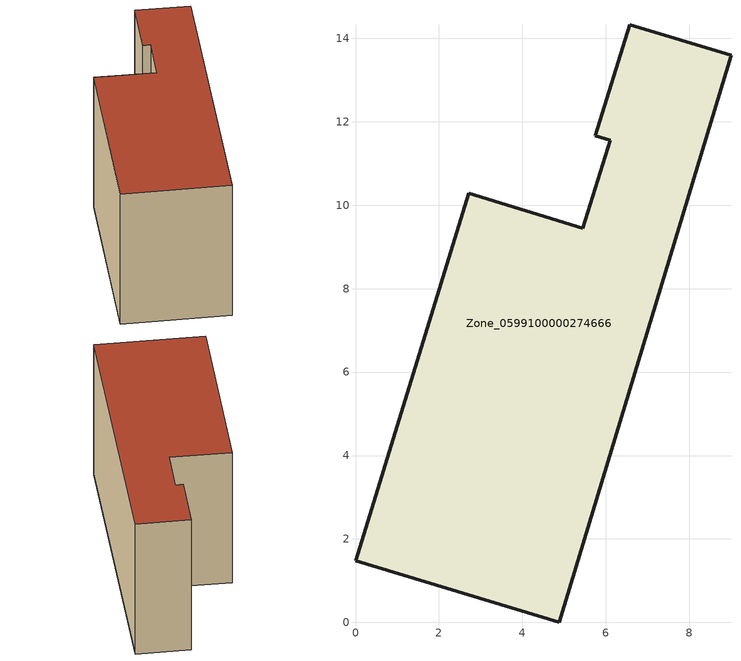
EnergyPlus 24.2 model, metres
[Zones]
Zone_0599100000274666
 floor ground (C_G): 0,1.48 2.71,10.29 5.45,9.45 6.1,11.56 5.75,11.66 6.57,14.33 9,13.59 4.88,0 z0
 wall outside (C_F): 2.71,10.29 0,1.48 4.88,0 9,13.59 6.57,14.33 5.75,11.66 6.1,11.56 5.45,9.45 2.71,10.29 z0:7.17
 roof outside (C_R): 6.1,11.56 5.45,9.45 2.71,10.29 0,1.48 4.88,0 9,13.59 6.57,14.33 5.75,11.66 z7.17
[BUILDING]
Pand.0599100000274666: North Axis=0; Terrain=City; Loads Convergence Tolerance Value=0.04; Temperature Convergence Tolerance Value=0.4; Solar Distribution=FullExterior; Maximum Number of Warmup Days=25; Minimum Number of Warmup Days=1
[Site:Location]
Rotterdam.The.Hague.AP_ZH_NLD Design_Conditions: Latitude=51.96; Longitude=4.45; Time Zone=1; Elevation=-4.5
[SITE:GROUNDTEMPERATURE:BUILDINGSURFACE]
18, 18, 18, 18, 18, 18, 18, 18, 18, 18, 18, 18
[MATERIAL] Thermal Absorptance=0.9; Solar Absorptance=0.7; Visible Absorptance=0.7
Name | Roughness | Thickness | Conductivity | Density | Specific Heat
G.TI.1975-1991 | MediumSmooth | 0.15 | 0.288461 | 540 | 1210
F.TI.1975-1991 | Rough | 0.3 | 0.230769 | 1920 | 840
R.TI.1975-1991 | MediumRough | 0.2 | 0.153846 | 1500 | 1000
[CONSTRUCTION]
C_G: G.TI.1975-1991
C_F: F.TI.1975-1991
C_R: R.TI.1975-1991
[ZONE]
Zone_0599100000274666: Type=1; Multiplier=1; Ceiling Height=Autocalculate; Volume=Autocalculate; Floor Area=autocalculate; Part of Total Floor Area=Yes
[ZONEINFILTRATION:DESIGNFLOWRATE]
Infil_Zone_0599100000274666: Zone or ZoneList or Space or SpaceList=Zone_0599100000274666; Schedule=AlwaysOn; Design Flow Rate Calculation Method=Flow/Area; Flow Rate per Floor Area=0.003; Constant Term Coefficient=1; Temperature Term Coefficient=0; Velocity Term Coefficient=0; Velocity Squared Term Coefficient=0
[HVACTEMPLATE:ZONE:IDEALLOADSAIRSYSTEM]
Zone_0599100000274666: Maximum Heating Supply Air Temperature=50; Minimum Cooling Supply Air Temperature=13; Maximum Heating Supply Air Humidity Ratio=0.0156; Minimum Cooling Supply Air Humidity Ratio=0.0077; Heating Limit=NoLimit; Cooling Limit=NoLimit; Dehumidification Control Type=ConstantSensibleHeatRatio; Cooling Sensible Heat Ratio=0.7; Dehumidification Setpoint=60; Humidification Control Type=None; Humidification Setpoint=30; Outdoor Air Method=None; Outdoor Air Flow Rate per Person=0.00944; Outdoor Air Flow Rate per Zone Floor Area=0; Outdoor Air Flow Rate per Zone=0; Demand Controlled Ventilation Type=None; Outdoor Air Economizer Type=NoEconomizer; Heat Recovery Type=None; Sensible Heat Recovery Effectiveness=0.7; Latent Heat Recovery Effectiveness=0.65
[ZONECONTROL:THERMOSTAT]
ThermostatControl_Zone_0599100000274666: Zone or ZoneList=Zone_0599100000274666; Control Type Schedule=DualSetpointControlType; Control 1=Thermostat_Zone_0599100000274666; Temperature Difference Between Cutout And Setpoint=0
[THERMOSTATSETPOINT:DUALSETPOINT]
Thermostat_Zone_0599100000274666: Heating Setpoint Temperature Schedule=HeatingSetpoint_Zone_0599100000274666; Cooling Setpoint Temperature Schedule=CoolingSetpoint_Zone_0599100000274666
[SCHEDULE:COMPACT]
HeatingSetpoint_Zone_0599100000274666: Through: 12/31, For: AllDays, Until: 24:00, 21
CoolingSetpoint_Zone_0599100000274666: Through: 12/31, For: AllDays, Until: 24:00, 24
DualSetpointControlType: Through: 12/31, For: AllDays, Until: 24:00, 4
AlwaysOn: Through: 12/31, For: AllDays, Until: 24:00, 1
